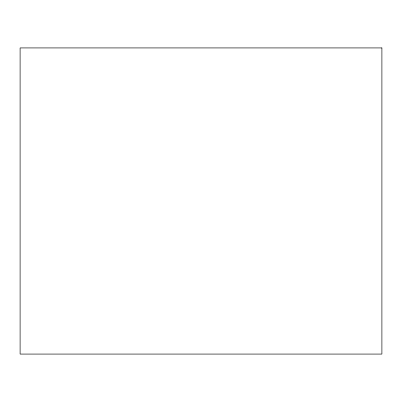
<?xml version="1.0" encoding="UTF-8"?>
<svg xmlns="http://www.w3.org/2000/svg" width="402" height="402" viewBox="0 0 402 402"><rect width="100%" height="100%" fill="white"/><g stroke="black" fill="none" stroke-linecap="round" stroke-linejoin="round"><path stroke-width="0.6" d="M381.9 47.928L20.1 47.928L20.1 354.072L381.9 354.072L381.9 47.928"/></g></svg>
